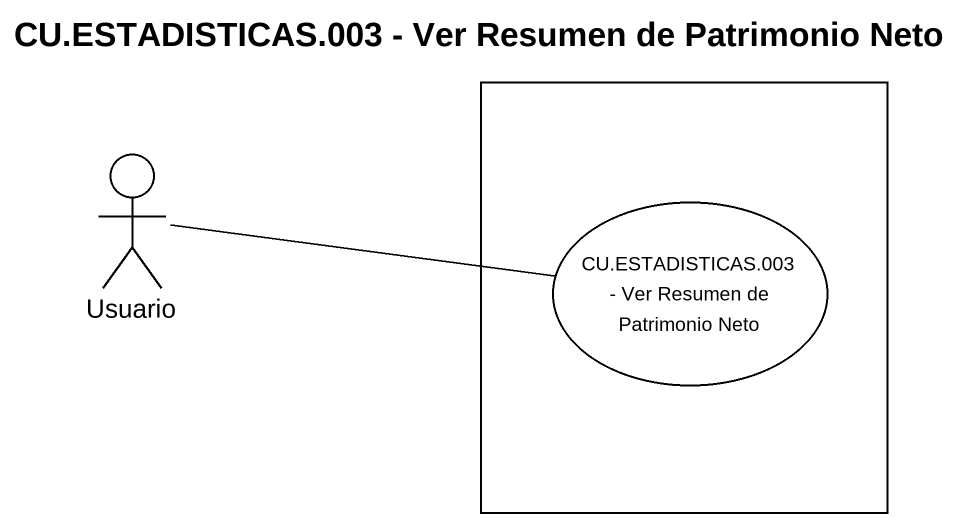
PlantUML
@startuml
title CU.ESTADISTICAS.003 - Ver Resumen de Patrimonio Neto
actor Usuario
rectangle " " as rectangle1 {
  usecase "CU.ESTADISTICAS.003 - Ver Resumen de Patrimonio Neto" as CU_ESTADISTICAS_003_Ver
}
Usuario -right- CU_ESTADISTICAS_003_Ver
@enduml
